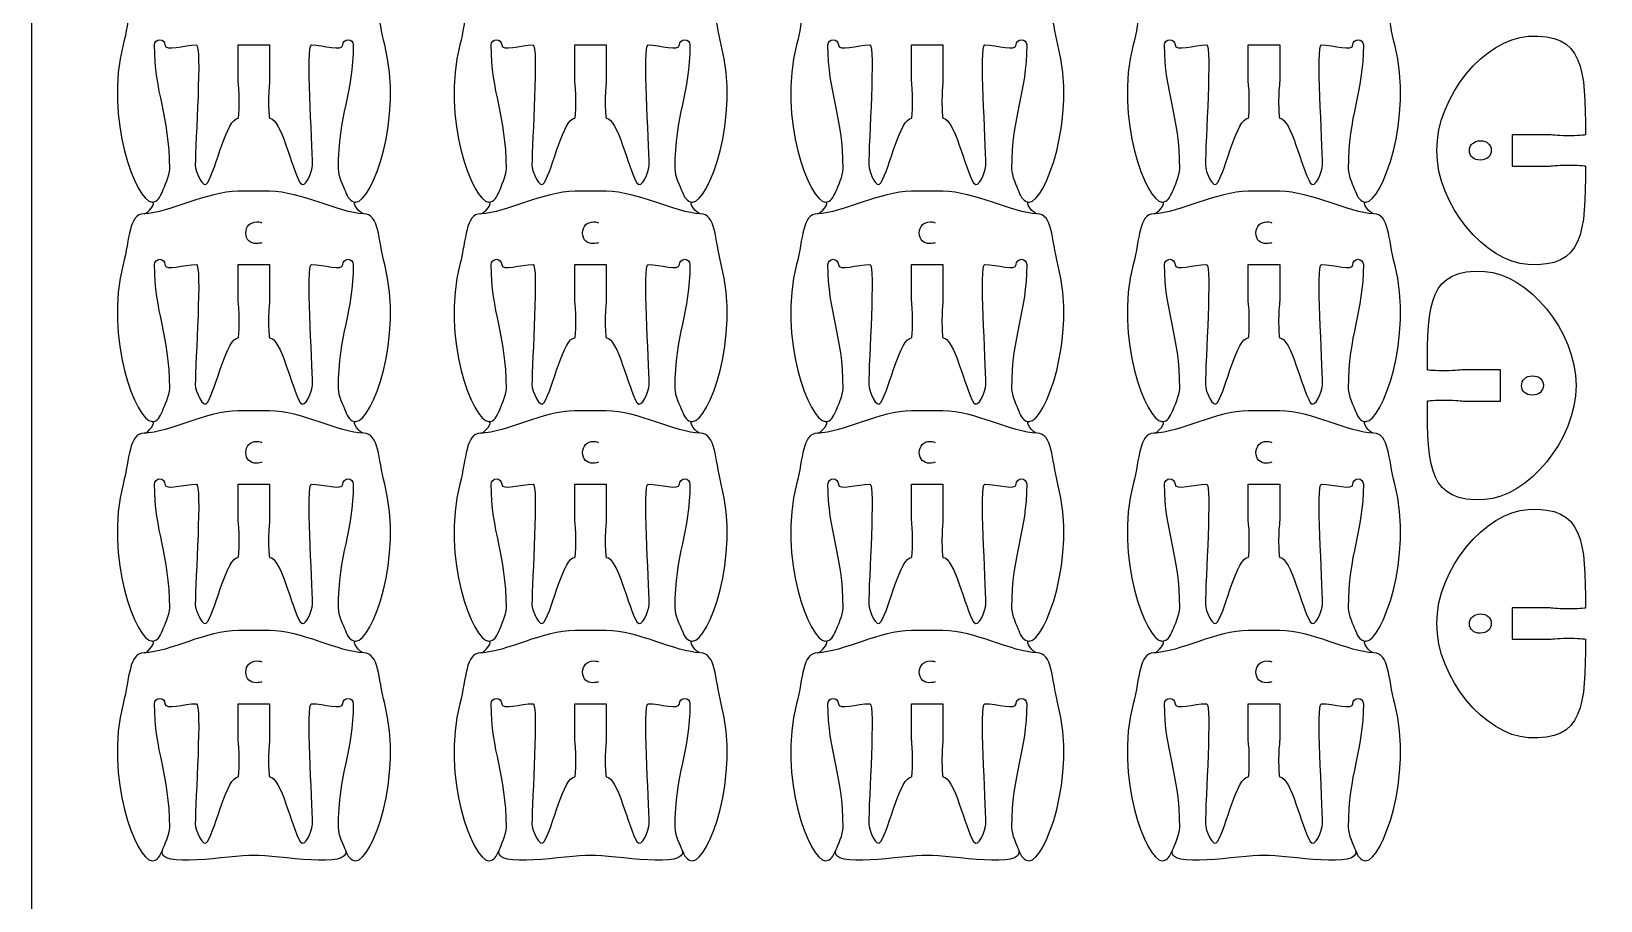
# Model space of a CAD drawing. Extents: x 0 to 300, y 0 to 300.
# Drawn here: x 0 to 150, y 118.5 to 201.6 of the extents above; entities that cross this region are included whole.
import ezdxf

# ---------------------------------------------------------------- set-up
doc = ezdxf.new("R2010")
doc.units = 0
doc.header["$MEASUREMENT"] = 0
doc.layers.add('DEFAULT', color=7, linetype='CONTINUOUS')

msp = doc.modelspace()

# ---------------------------------------------------------------- linework, layer by layer
at = {"layer": 'DEFAULT', "color": 1}
for points, knots in [([(295, 0.1), (198.33, 0.1), (101.67, 0.1), (5, 0.1), (2.25, 0.1), (0, 2.35), (0, 5.1), (0, 101.77), (0, 198.43), (0, 295.1), (0, 297.85), (2.25, 300.1), (5, 300.1), (101.67, 300.1), (198.33, 300.1), (295, 300.1), (297.75, 300.1), (300, 297.85), (300, 295.1), (300, 198.43), (300, 101.77), (300, 5.1), (300, 2.35), (297.75, 0.1), (295, 0.1)], [0, 0, 0, 0, 822.047, 822.047, 822.047, 823.047, 823.047, 823.047, 1645.094, 1645.094, 1645.094, 1646.094, 1646.094, 1646.094, 2468.141, 2468.141, 2468.141, 2469.141, 2469.141, 2469.141, 3291.188, 3291.188, 3291.188, 3292.188, 3292.188, 3292.188, 3292.188]), ([(19.77, 193.33), (18.69, 193.33), (17.67, 188.51), (16.84, 187.15), (16.41, 186.44), (15.67, 188.26), (15.67, 188.84), (15.67, 191.05), (16.32, 200.33), (15.77, 200.33), (14.62, 200.33), (12.77, 199.69), (12.77, 200.33), (12.77, 200.6), (12.55, 200.83), (12.27, 200.83), (12, 200.83), (11.77, 200.6), (11.77, 200.33), (11.77, 195.72), (13.22, 193.68), (13.22, 188.49), (13.22, 187.83), (12.72, 186.82), (12.52, 186.32), (12.3, 185.76), (12.08, 185.32), (11.53, 185.32), (10, 185.32), (6.96, 193.37), (8.77, 200.33), (9.42, 202.82), (9.29, 205.14), (10.77, 205.19), (13.22, 205.26), (16.73, 207.33), (19.77, 207.33), (20.77, 207.33), (21.77, 207.33), (22.77, 207.33), (25.81, 207.33), (29.33, 205.26), (31.77, 205.19), (33.25, 205.14), (33.12, 202.82), (33.77, 200.33), (35.59, 193.37), (32.54, 185.32), (31.02, 185.32), (30.47, 185.32), (30.24, 185.76), (30.02, 186.32), (29.82, 186.82), (29.32, 187.83), (29.32, 188.49), (29.32, 193.68), (30.77, 195.72), (30.77, 200.33), (30.77, 200.6), (30.55, 200.83), (30.27, 200.83), (30, 200.83), (29.77, 200.6), (29.77, 200.33), (29.77, 199.69), (27.92, 200.33), (26.77, 200.33), (26.22, 200.33), (26.87, 191.05), (26.87, 188.84), (26.87, 188.26), (26.13, 186.44), (25.7, 187.15), (24.88, 188.51), (23.86, 193.33), (22.77, 193.33), (22.72, 193.33), (22.67, 194.11), (22.67, 195.08), (22.67, 196.04), (22.77, 196.65), (22.77, 196.83), (22.77, 197.99), (22.77, 199.16), (22.77, 200.33), (21.77, 200.33), (20.77, 200.33), (19.77, 200.33), (19.77, 199.16), (19.77, 197.99), (19.77, 196.83), (19.77, 196.65), (19.87, 196.04), (19.87, 195.08), (19.87, 194.11), (19.83, 193.33), (19.77, 193.33)], [1, 1, 1, 1, 2, 2, 2, 3, 3, 3, 4, 4, 4, 5, 5, 5, 6, 6, 6, 7, 7, 7, 8, 8, 8, 9, 9, 9, 10, 10, 10, 11, 11, 11, 12, 12, 12, 13, 13, 13, 21.5, 21.5, 21.5, 22.5, 22.5, 22.5, 23.5, 23.5, 23.5, 24.5, 24.5, 24.5, 25.5, 25.5, 25.5, 26.5, 26.5, 26.5, 27.5, 27.5, 27.5, 28.5, 28.5, 28.5, 29.5, 29.5, 29.5, 30.5, 30.5, 30.5, 31.5, 31.5, 31.5, 32.5, 32.5, 32.5, 33.5, 33.5, 33.5, 34.5, 34.5, 34.5, 35.5, 35.5, 35.5, 45.42, 45.42, 45.42, 53.92, 53.92, 53.92, 63.84, 63.84, 63.84, 64.84, 64.84, 64.84, 65.84, 65.84, 65.84, 65.84]), ([(51.95, 193.33), (50.87, 193.33), (49.85, 188.51), (49.03, 187.15), (48.59, 186.44), (47.85, 188.26), (47.85, 188.84), (47.85, 191.05), (48.5, 200.33), (47.95, 200.33), (46.8, 200.33), (44.96, 199.69), (44.96, 200.33), (44.96, 200.6), (44.73, 200.83), (44.45, 200.83), (44.18, 200.83), (43.95, 200.6), (43.95, 200.33), (43.95, 195.72), (45.4, 193.68), (45.4, 188.49), (45.4, 187.83), (44.91, 186.82), (44.71, 186.32), (44.48, 185.76), (44.26, 185.32), (43.71, 185.32), (42.19, 185.32), (39.14, 193.37), (40.96, 200.33), (41.6, 202.82), (41.47, 205.14), (42.95, 205.19), (45.4, 205.26), (48.91, 207.33), (51.95, 207.33), (52.95, 207.33), (53.95, 207.33), (54.95, 207.33), (57.99, 207.33), (61.51, 205.26), (63.96, 205.19), (65.43, 205.14), (65.3, 202.82), (65.95, 200.33), (67.77, 193.37), (64.72, 185.32), (63.2, 185.32), (62.65, 185.32), (62.43, 185.76), (62.2, 186.32), (62, 186.82), (61.5, 187.83), (61.5, 188.49), (61.5, 193.68), (62.95, 195.72), (62.95, 200.33), (62.95, 200.6), (62.73, 200.83), (62.45, 200.83), (62.18, 200.83), (61.95, 200.6), (61.95, 200.33), (61.95, 199.69), (60.1, 200.33), (58.95, 200.33), (58.4, 200.33), (59.05, 191.05), (59.05, 188.84), (59.05, 188.26), (58.32, 186.44), (57.88, 187.15), (57.06, 188.51), (56.04, 193.33), (54.95, 193.33), (54.9, 193.33), (54.85, 194.11), (54.85, 195.08), (54.85, 196.04), (54.95, 196.65), (54.95, 196.83), (54.95, 197.99), (54.95, 199.16), (54.95, 200.33), (53.95, 200.33), (52.95, 200.33), (51.95, 200.33), (51.95, 199.16), (51.95, 197.99), (51.95, 196.83), (51.95, 196.65), (52.05, 196.04), (52.05, 195.08), (52.05, 194.11), (52.01, 193.33), (51.95, 193.33)], [1, 1, 1, 1, 2, 2, 2, 3, 3, 3, 4, 4, 4, 5, 5, 5, 6, 6, 6, 7, 7, 7, 8, 8, 8, 9, 9, 9, 10, 10, 10, 11, 11, 11, 12, 12, 12, 13, 13, 13, 21.5, 21.5, 21.5, 22.5, 22.5, 22.5, 23.5, 23.5, 23.5, 24.5, 24.5, 24.5, 25.5, 25.5, 25.5, 26.5, 26.5, 26.5, 27.5, 27.5, 27.5, 28.5, 28.5, 28.5, 29.5, 29.5, 29.5, 30.5, 30.5, 30.5, 31.5, 31.5, 31.5, 32.5, 32.5, 32.5, 33.5, 33.5, 33.5, 34.5, 34.5, 34.5, 35.5, 35.5, 35.5, 45.42, 45.42, 45.42, 53.92, 53.92, 53.92, 63.84, 63.84, 63.84, 64.84, 64.84, 64.84, 65.84, 65.84, 65.84, 65.84]), ([(84.14, 193.33), (83.05, 193.33), (82.03, 188.51), (81.21, 187.15), (80.77, 186.44), (80.04, 188.26), (80.04, 188.84), (80.04, 191.05), (80.69, 200.33), (80.14, 200.33), (78.99, 200.33), (77.14, 199.69), (77.14, 200.33), (77.14, 200.6), (76.91, 200.83), (76.64, 200.83), (76.36, 200.83), (76.14, 200.6), (76.14, 200.33), (76.14, 195.72), (77.59, 193.68), (77.59, 188.49), (77.59, 187.83), (77.09, 186.82), (76.89, 186.32), (76.66, 185.76), (76.44, 185.32), (75.89, 185.32), (74.37, 185.32), (71.32, 193.37), (73.14, 200.33), (73.79, 202.82), (73.66, 205.14), (75.13, 205.19), (77.58, 205.26), (81.1, 207.33), (84.14, 207.33), (85.14, 207.33), (86.14, 207.33), (87.13, 207.33), (90.18, 207.33), (93.69, 205.26), (96.14, 205.19), (97.62, 205.14), (97.49, 202.82), (98.13, 200.33), (99.95, 193.37), (96.9, 185.32), (95.38, 185.32), (94.83, 185.32), (94.61, 185.76), (94.38, 186.32), (94.18, 186.82), (93.69, 187.83), (93.69, 188.49), (93.69, 193.68), (95.14, 195.72), (95.14, 200.33), (95.14, 200.6), (94.91, 200.83), (94.63, 200.83), (94.36, 200.83), (94.13, 200.6), (94.13, 200.33), (94.13, 199.69), (92.29, 200.33), (91.14, 200.33), (90.58, 200.33), (91.24, 191.05), (91.24, 188.84), (91.24, 188.26), (90.5, 186.44), (90.06, 187.15), (89.24, 188.51), (88.22, 193.33), (87.13, 193.33), (87.08, 193.33), (87.04, 194.11), (87.04, 195.08), (87.04, 196.04), (87.13, 196.65), (87.13, 196.83), (87.13, 197.99), (87.13, 199.16), (87.13, 200.33), (86.14, 200.33), (85.14, 200.33), (84.14, 200.33), (84.14, 199.16), (84.14, 197.99), (84.14, 196.83), (84.14, 196.65), (84.23, 196.04), (84.23, 195.08), (84.23, 194.11), (84.19, 193.33), (84.14, 193.33)], [1, 1, 1, 1, 2, 2, 2, 3, 3, 3, 4, 4, 4, 5, 5, 5, 6, 6, 6, 7, 7, 7, 8, 8, 8, 9, 9, 9, 10, 10, 10, 11, 11, 11, 12, 12, 12, 13, 13, 13, 21.5, 21.5, 21.5, 22.5, 22.5, 22.5, 23.5, 23.5, 23.5, 24.5, 24.5, 24.5, 25.5, 25.5, 25.5, 26.5, 26.5, 26.5, 27.5, 27.5, 27.5, 28.5, 28.5, 28.5, 29.5, 29.5, 29.5, 30.5, 30.5, 30.5, 31.5, 31.5, 31.5, 32.5, 32.5, 32.5, 33.5, 33.5, 33.5, 34.5, 34.5, 34.5, 35.5, 35.5, 35.5, 45.42, 45.42, 45.42, 53.92, 53.92, 53.92, 63.84, 63.84, 63.84, 64.84, 64.84, 64.84, 65.84, 65.84, 65.84, 65.84]), ([(116.32, 193.33), (115.23, 193.33), (114.21, 188.51), (113.39, 187.15), (112.95, 186.44), (112.22, 188.26), (112.22, 188.84), (112.22, 191.05), (112.87, 200.33), (112.32, 200.33), (111.17, 200.33), (109.32, 199.69), (109.32, 200.33), (109.32, 200.6), (109.09, 200.83), (108.82, 200.83), (108.54, 200.83), (108.32, 200.6), (108.32, 200.33), (108.32, 195.72), (109.77, 193.68), (109.77, 188.49), (109.77, 187.83), (109.27, 186.82), (109.07, 186.32), (108.84, 185.76), (108.62, 185.32), (108.07, 185.32), (106.55, 185.32), (103.5, 193.37), (105.32, 200.33), (105.97, 202.82), (105.84, 205.14), (107.31, 205.19), (109.76, 205.26), (113.28, 207.33), (116.32, 207.33), (117.32, 207.33), (118.32, 207.33), (119.32, 207.33), (122.36, 207.33), (125.87, 205.26), (128.32, 205.19), (129.8, 205.14), (129.67, 202.82), (130.32, 200.33), (132.13, 193.37), (129.08, 185.32), (127.56, 185.32), (127.01, 185.32), (126.79, 185.76), (126.57, 186.32), (126.36, 186.82), (125.87, 187.83), (125.87, 188.49), (125.87, 193.68), (127.32, 195.72), (127.32, 200.33), (127.32, 200.6), (127.09, 200.83), (126.82, 200.83), (126.54, 200.83), (126.32, 200.6), (126.32, 200.33), (126.32, 199.69), (124.47, 200.33), (123.32, 200.33), (122.77, 200.33), (123.42, 191.05), (123.42, 188.84), (123.42, 188.26), (122.68, 186.44), (122.25, 187.15), (121.42, 188.51), (120.4, 193.33), (119.32, 193.33), (119.26, 193.33), (119.22, 194.11), (119.22, 195.08), (119.22, 196.04), (119.32, 196.65), (119.32, 196.83), (119.32, 197.99), (119.32, 199.16), (119.32, 200.33), (118.32, 200.33), (117.32, 200.33), (116.32, 200.33), (116.32, 199.16), (116.32, 197.99), (116.32, 196.83), (116.32, 196.65), (116.42, 196.04), (116.42, 195.08), (116.42, 194.11), (116.37, 193.33), (116.32, 193.33)], [1, 1, 1, 1, 2, 2, 2, 3, 3, 3, 4, 4, 4, 5, 5, 5, 6, 6, 6, 7, 7, 7, 8, 8, 8, 9, 9, 9, 10, 10, 10, 11, 11, 11, 12, 12, 12, 13, 13, 13, 21.5, 21.5, 21.5, 22.5, 22.5, 22.5, 23.5, 23.5, 23.5, 24.5, 24.5, 24.5, 25.5, 25.5, 25.5, 26.5, 26.5, 26.5, 27.5, 27.5, 27.5, 28.5, 28.5, 28.5, 29.5, 29.5, 29.5, 30.5, 30.5, 30.5, 31.5, 31.5, 31.5, 32.5, 32.5, 32.5, 33.5, 33.5, 33.5, 34.5, 34.5, 34.5, 35.5, 35.5, 35.5, 45.42, 45.42, 45.42, 53.92, 53.92, 53.92, 63.84, 63.84, 63.84, 64.84, 64.84, 64.84, 65.84, 65.84, 65.84, 65.84]), ([(148.55, 191.75), (148.55, 198.11), (148.39, 201.47), (143.06, 201.16), (139, 200.92), (134.34, 195.52), (134.34, 190.25), (134.34, 184.98), (139, 179.58), (143.06, 179.34), (148.39, 179.04), (148.55, 182.39), (148.55, 188.75), (148.55, 188.81), (147.76, 188.85), (146.8, 188.85), (145.83, 188.85), (145.22, 188.75), (145.05, 188.75), (144.17, 188.75), (141.55, 188.75), (141.55, 188.75), (141.55, 189.75), (141.55, 190.75), (141.55, 191.75), (141.55, 191.75), (144.17, 191.75), (145.05, 191.75), (145.22, 191.75), (145.83, 191.65), (146.8, 191.65), (147.76, 191.65), (148.55, 191.7), (148.55, 191.75)], [1, 1, 1, 1, 2, 2, 2, 3, 3, 3, 4, 4, 4, 5, 5, 5, 6, 6, 6, 7, 7, 7, 8, 8, 8, 16.5, 16.5, 16.5, 17.5, 17.5, 17.5, 18.5, 18.5, 18.5, 19.5, 19.5, 19.5, 19.5]), ([(19.77, 172.34), (18.69, 172.34), (17.67, 167.52), (16.84, 166.16), (16.41, 165.45), (15.67, 167.27), (15.67, 167.85), (15.67, 170.06), (16.32, 179.34), (15.77, 179.34), (14.62, 179.34), (12.77, 178.7), (12.77, 179.34), (12.77, 179.61), (12.55, 179.84), (12.27, 179.84), (12, 179.84), (11.77, 179.61), (11.77, 179.34), (11.77, 174.73), (13.22, 172.69), (13.22, 167.5), (13.22, 166.84), (12.72, 165.83), (12.52, 165.33), (12.3, 164.78), (12.08, 164.33), (11.53, 164.33), (10, 164.33), (6.96, 172.38), (8.77, 179.34), (9.42, 181.83), (9.29, 184.15), (10.77, 184.2), (13.22, 184.27), (16.73, 186.34), (19.77, 186.34), (20.77, 186.34), (21.77, 186.34), (22.77, 186.34), (25.81, 186.34), (29.33, 184.27), (31.77, 184.2), (33.25, 184.15), (33.12, 181.83), (33.77, 179.34), (35.59, 172.38), (32.54, 164.33), (31.02, 164.33), (30.47, 164.33), (30.24, 164.78), (30.02, 165.33), (29.82, 165.83), (29.32, 166.84), (29.32, 167.5), (29.32, 172.69), (30.77, 174.73), (30.77, 179.34), (30.77, 179.61), (30.55, 179.84), (30.27, 179.84), (30, 179.84), (29.77, 179.61), (29.77, 179.34), (29.77, 178.7), (27.92, 179.34), (26.77, 179.34), (26.22, 179.34), (26.87, 170.06), (26.87, 167.85), (26.87, 167.27), (26.13, 165.45), (25.7, 166.16), (24.88, 167.52), (23.86, 172.34), (22.77, 172.34), (22.72, 172.34), (22.67, 173.12), (22.67, 174.09), (22.67, 175.06), (22.77, 175.66), (22.77, 175.84), (22.77, 177), (22.77, 178.17), (22.77, 179.34), (21.77, 179.34), (20.77, 179.34), (19.77, 179.34), (19.77, 178.17), (19.77, 177), (19.77, 175.84), (19.77, 175.66), (19.87, 175.06), (19.87, 174.09), (19.87, 173.12), (19.83, 172.34), (19.77, 172.34)], [1, 1, 1, 1, 2, 2, 2, 3, 3, 3, 4, 4, 4, 5, 5, 5, 6, 6, 6, 7, 7, 7, 8, 8, 8, 9, 9, 9, 10, 10, 10, 11, 11, 11, 12, 12, 12, 13, 13, 13, 21.5, 21.5, 21.5, 22.5, 22.5, 22.5, 23.5, 23.5, 23.5, 24.5, 24.5, 24.5, 25.5, 25.5, 25.5, 26.5, 26.5, 26.5, 27.5, 27.5, 27.5, 28.5, 28.5, 28.5, 29.5, 29.5, 29.5, 30.5, 30.5, 30.5, 31.5, 31.5, 31.5, 32.5, 32.5, 32.5, 33.5, 33.5, 33.5, 34.5, 34.5, 34.5, 35.5, 35.5, 35.5, 45.42, 45.42, 45.42, 53.92, 53.92, 53.92, 63.84, 63.84, 63.84, 64.84, 64.84, 64.84, 65.84, 65.84, 65.84, 65.84]), ([(51.95, 172.34), (50.87, 172.34), (49.85, 167.52), (49.03, 166.16), (48.59, 165.45), (47.85, 167.27), (47.85, 167.85), (47.85, 170.06), (48.5, 179.34), (47.95, 179.34), (46.8, 179.34), (44.96, 178.7), (44.96, 179.34), (44.96, 179.61), (44.73, 179.84), (44.45, 179.84), (44.18, 179.84), (43.95, 179.61), (43.95, 179.34), (43.95, 174.73), (45.4, 172.69), (45.4, 167.5), (45.4, 166.84), (44.91, 165.83), (44.71, 165.33), (44.48, 164.78), (44.26, 164.33), (43.71, 164.33), (42.19, 164.33), (39.14, 172.38), (40.96, 179.34), (41.6, 181.83), (41.47, 184.15), (42.95, 184.2), (45.4, 184.27), (48.91, 186.34), (51.95, 186.34), (52.95, 186.34), (53.95, 186.34), (54.95, 186.34), (57.99, 186.34), (61.51, 184.27), (63.96, 184.2), (65.43, 184.15), (65.3, 181.83), (65.95, 179.34), (67.77, 172.38), (64.72, 164.33), (63.2, 164.33), (62.65, 164.33), (62.43, 164.78), (62.2, 165.33), (62, 165.83), (61.5, 166.84), (61.5, 167.5), (61.5, 172.69), (62.95, 174.73), (62.95, 179.34), (62.95, 179.61), (62.73, 179.84), (62.45, 179.84), (62.18, 179.84), (61.95, 179.61), (61.95, 179.34), (61.95, 178.7), (60.1, 179.34), (58.95, 179.34), (58.4, 179.34), (59.05, 170.06), (59.05, 167.85), (59.05, 167.27), (58.32, 165.45), (57.88, 166.16), (57.06, 167.52), (56.04, 172.34), (54.95, 172.34), (54.9, 172.34), (54.85, 173.12), (54.85, 174.09), (54.85, 175.06), (54.95, 175.66), (54.95, 175.84), (54.95, 177), (54.95, 178.17), (54.95, 179.34), (53.95, 179.34), (52.95, 179.34), (51.95, 179.34), (51.95, 178.17), (51.95, 177), (51.95, 175.84), (51.95, 175.66), (52.05, 175.06), (52.05, 174.09), (52.05, 173.12), (52.01, 172.34), (51.95, 172.34)], [1, 1, 1, 1, 2, 2, 2, 3, 3, 3, 4, 4, 4, 5, 5, 5, 6, 6, 6, 7, 7, 7, 8, 8, 8, 9, 9, 9, 10, 10, 10, 11, 11, 11, 12, 12, 12, 13, 13, 13, 21.5, 21.5, 21.5, 22.5, 22.5, 22.5, 23.5, 23.5, 23.5, 24.5, 24.5, 24.5, 25.5, 25.5, 25.5, 26.5, 26.5, 26.5, 27.5, 27.5, 27.5, 28.5, 28.5, 28.5, 29.5, 29.5, 29.5, 30.5, 30.5, 30.5, 31.5, 31.5, 31.5, 32.5, 32.5, 32.5, 33.5, 33.5, 33.5, 34.5, 34.5, 34.5, 35.5, 35.5, 35.5, 45.42, 45.42, 45.42, 53.92, 53.92, 53.92, 63.84, 63.84, 63.84, 64.84, 64.84, 64.84, 65.84, 65.84, 65.84, 65.84]), ([(84.14, 172.34), (83.05, 172.34), (82.03, 167.52), (81.21, 166.16), (80.77, 165.45), (80.04, 167.27), (80.04, 167.85), (80.04, 170.06), (80.69, 179.34), (80.14, 179.34), (78.99, 179.34), (77.14, 178.7), (77.14, 179.34), (77.14, 179.61), (76.91, 179.84), (76.64, 179.84), (76.36, 179.84), (76.14, 179.61), (76.14, 179.34), (76.14, 174.73), (77.59, 172.69), (77.59, 167.5), (77.59, 166.84), (77.09, 165.83), (76.89, 165.33), (76.66, 164.78), (76.44, 164.33), (75.89, 164.33), (74.37, 164.33), (71.32, 172.38), (73.14, 179.34), (73.79, 181.83), (73.66, 184.15), (75.13, 184.2), (77.58, 184.27), (81.1, 186.34), (84.14, 186.34), (85.14, 186.34), (86.14, 186.34), (87.13, 186.34), (90.18, 186.34), (93.69, 184.27), (96.14, 184.2), (97.62, 184.15), (97.49, 181.83), (98.13, 179.34), (99.95, 172.38), (96.9, 164.33), (95.38, 164.33), (94.83, 164.33), (94.61, 164.78), (94.38, 165.33), (94.18, 165.83), (93.69, 166.84), (93.69, 167.5), (93.69, 172.69), (95.14, 174.73), (95.14, 179.34), (95.14, 179.61), (94.91, 179.84), (94.63, 179.84), (94.36, 179.84), (94.13, 179.61), (94.13, 179.34), (94.13, 178.7), (92.29, 179.34), (91.14, 179.34), (90.58, 179.34), (91.24, 170.06), (91.24, 167.85), (91.24, 167.27), (90.5, 165.45), (90.06, 166.16), (89.24, 167.52), (88.22, 172.34), (87.13, 172.34), (87.08, 172.34), (87.04, 173.12), (87.04, 174.09), (87.04, 175.06), (87.13, 175.66), (87.13, 175.84), (87.13, 177), (87.13, 178.17), (87.13, 179.34), (86.14, 179.34), (85.14, 179.34), (84.14, 179.34), (84.14, 178.17), (84.14, 177), (84.14, 175.84), (84.14, 175.66), (84.23, 175.06), (84.23, 174.09), (84.23, 173.12), (84.19, 172.34), (84.14, 172.34)], [1, 1, 1, 1, 2, 2, 2, 3, 3, 3, 4, 4, 4, 5, 5, 5, 6, 6, 6, 7, 7, 7, 8, 8, 8, 9, 9, 9, 10, 10, 10, 11, 11, 11, 12, 12, 12, 13, 13, 13, 21.5, 21.5, 21.5, 22.5, 22.5, 22.5, 23.5, 23.5, 23.5, 24.5, 24.5, 24.5, 25.5, 25.5, 25.5, 26.5, 26.5, 26.5, 27.5, 27.5, 27.5, 28.5, 28.5, 28.5, 29.5, 29.5, 29.5, 30.5, 30.5, 30.5, 31.5, 31.5, 31.5, 32.5, 32.5, 32.5, 33.5, 33.5, 33.5, 34.5, 34.5, 34.5, 35.5, 35.5, 35.5, 45.42, 45.42, 45.42, 53.92, 53.92, 53.92, 63.84, 63.84, 63.84, 64.84, 64.84, 64.84, 65.84, 65.84, 65.84, 65.84]), ([(116.32, 172.34), (115.23, 172.34), (114.21, 167.52), (113.39, 166.16), (112.95, 165.45), (112.22, 167.27), (112.22, 167.85), (112.22, 170.06), (112.87, 179.34), (112.32, 179.34), (111.17, 179.34), (109.32, 178.7), (109.32, 179.34), (109.32, 179.61), (109.09, 179.84), (108.82, 179.84), (108.54, 179.84), (108.32, 179.61), (108.32, 179.34), (108.32, 174.73), (109.77, 172.69), (109.77, 167.5), (109.77, 166.84), (109.27, 165.83), (109.07, 165.33), (108.84, 164.78), (108.62, 164.33), (108.07, 164.33), (106.55, 164.33), (103.5, 172.38), (105.32, 179.34), (105.97, 181.83), (105.84, 184.15), (107.31, 184.2), (109.76, 184.27), (113.28, 186.34), (116.32, 186.34), (117.32, 186.34), (118.32, 186.34), (119.32, 186.34), (122.36, 186.34), (125.87, 184.27), (128.32, 184.2), (129.8, 184.15), (129.67, 181.83), (130.32, 179.34), (132.13, 172.38), (129.08, 164.33), (127.56, 164.33), (127.01, 164.33), (126.79, 164.78), (126.57, 165.33), (126.36, 165.83), (125.87, 166.84), (125.87, 167.5), (125.87, 172.69), (127.32, 174.73), (127.32, 179.34), (127.32, 179.61), (127.09, 179.84), (126.82, 179.84), (126.54, 179.84), (126.32, 179.61), (126.32, 179.34), (126.32, 178.7), (124.47, 179.34), (123.32, 179.34), (122.77, 179.34), (123.42, 170.06), (123.42, 167.85), (123.42, 167.27), (122.68, 165.45), (122.25, 166.16), (121.42, 167.52), (120.4, 172.34), (119.32, 172.34), (119.26, 172.34), (119.22, 173.12), (119.22, 174.09), (119.22, 175.06), (119.32, 175.66), (119.32, 175.84), (119.32, 177), (119.32, 178.17), (119.32, 179.34), (118.32, 179.34), (117.32, 179.34), (116.32, 179.34), (116.32, 178.17), (116.32, 177), (116.32, 175.84), (116.32, 175.66), (116.42, 175.06), (116.42, 174.09), (116.42, 173.12), (116.37, 172.34), (116.32, 172.34)], [1, 1, 1, 1, 2, 2, 2, 3, 3, 3, 4, 4, 4, 5, 5, 5, 6, 6, 6, 7, 7, 7, 8, 8, 8, 9, 9, 9, 10, 10, 10, 11, 11, 11, 12, 12, 12, 13, 13, 13, 21.5, 21.5, 21.5, 22.5, 22.5, 22.5, 23.5, 23.5, 23.5, 24.5, 24.5, 24.5, 25.5, 25.5, 25.5, 26.5, 26.5, 26.5, 27.5, 27.5, 27.5, 28.5, 28.5, 28.5, 29.5, 29.5, 29.5, 30.5, 30.5, 30.5, 31.5, 31.5, 31.5, 32.5, 32.5, 32.5, 33.5, 33.5, 33.5, 34.5, 34.5, 34.5, 35.5, 35.5, 35.5, 45.42, 45.42, 45.42, 53.92, 53.92, 53.92, 63.84, 63.84, 63.84, 64.84, 64.84, 64.84, 65.84, 65.84, 65.84, 65.84]), ([(133.44, 166.28), (133.44, 159.92), (133.59, 156.56), (138.93, 156.87), (142.99, 157.11), (147.65, 162.51), (147.65, 167.78), (147.65, 173.05), (142.99, 178.45), (138.93, 178.69), (133.59, 178.99), (133.44, 175.64), (133.44, 169.28), (133.44, 169.22), (134.23, 169.18), (135.19, 169.18), (136.16, 169.18), (136.77, 169.28), (136.94, 169.28), (137.82, 169.28), (140.44, 169.28), (140.44, 169.28), (140.44, 168.28), (140.44, 167.28), (140.44, 166.28), (140.44, 166.28), (137.82, 166.28), (136.94, 166.28), (136.77, 166.28), (136.16, 166.38), (135.19, 166.38), (134.23, 166.38), (133.44, 166.33), (133.44, 166.28)], [1, 1, 1, 1, 2, 2, 2, 3, 3, 3, 4, 4, 4, 5, 5, 5, 6, 6, 6, 7, 7, 7, 8, 8, 8, 16.5, 16.5, 16.5, 17.5, 17.5, 17.5, 18.5, 18.5, 18.5, 19.5, 19.5, 19.5, 19.5]), ([(19.77, 151.35), (18.69, 151.35), (17.67, 146.53), (16.84, 145.17), (16.41, 144.46), (15.67, 146.29), (15.67, 146.86), (15.67, 149.07), (16.32, 158.35), (15.77, 158.35), (14.62, 158.35), (12.77, 157.71), (12.77, 158.35), (12.77, 158.62), (12.55, 158.85), (12.27, 158.85), (12, 158.85), (11.77, 158.62), (11.77, 158.35), (11.77, 153.74), (13.22, 151.7), (13.22, 146.51), (13.22, 145.85), (12.72, 144.84), (12.52, 144.34), (12.3, 143.79), (12.08, 143.34), (11.53, 143.34), (10, 143.34), (6.96, 151.39), (8.77, 158.35), (9.42, 160.84), (9.29, 163.16), (10.77, 163.21), (13.22, 163.28), (16.73, 165.35), (19.77, 165.35), (20.77, 165.35), (21.77, 165.35), (22.77, 165.35), (25.81, 165.35), (29.33, 163.28), (31.77, 163.21), (33.25, 163.16), (33.12, 160.84), (33.77, 158.35), (35.59, 151.39), (32.54, 143.34), (31.02, 143.34), (30.47, 143.34), (30.24, 143.79), (30.02, 144.34), (29.82, 144.84), (29.32, 145.85), (29.32, 146.51), (29.32, 151.7), (30.77, 153.74), (30.77, 158.35), (30.77, 158.62), (30.55, 158.85), (30.27, 158.85), (30, 158.85), (29.77, 158.62), (29.77, 158.35), (29.77, 157.71), (27.92, 158.35), (26.77, 158.35), (26.22, 158.35), (26.87, 149.07), (26.87, 146.86), (26.87, 146.29), (26.13, 144.46), (25.7, 145.17), (24.88, 146.53), (23.86, 151.35), (22.77, 151.35), (22.72, 151.35), (22.67, 152.13), (22.67, 153.1), (22.67, 154.07), (22.77, 154.67), (22.77, 154.85), (22.77, 156.02), (22.77, 157.18), (22.77, 158.35), (21.77, 158.35), (20.77, 158.35), (19.77, 158.35), (19.77, 157.18), (19.77, 156.02), (19.77, 154.85), (19.77, 154.67), (19.87, 154.07), (19.87, 153.1), (19.87, 152.13), (19.83, 151.35), (19.77, 151.35)], [1, 1, 1, 1, 2, 2, 2, 3, 3, 3, 4, 4, 4, 5, 5, 5, 6, 6, 6, 7, 7, 7, 8, 8, 8, 9, 9, 9, 10, 10, 10, 11, 11, 11, 12, 12, 12, 13, 13, 13, 21.5, 21.5, 21.5, 22.5, 22.5, 22.5, 23.5, 23.5, 23.5, 24.5, 24.5, 24.5, 25.5, 25.5, 25.5, 26.5, 26.5, 26.5, 27.5, 27.5, 27.5, 28.5, 28.5, 28.5, 29.5, 29.5, 29.5, 30.5, 30.5, 30.5, 31.5, 31.5, 31.5, 32.5, 32.5, 32.5, 33.5, 33.5, 33.5, 34.5, 34.5, 34.5, 35.5, 35.5, 35.5, 45.42, 45.42, 45.42, 53.92, 53.92, 53.92, 63.84, 63.84, 63.84, 64.84, 64.84, 64.84, 65.84, 65.84, 65.84, 65.84]), ([(51.95, 151.35), (50.87, 151.35), (49.85, 146.53), (49.03, 145.17), (48.59, 144.46), (47.85, 146.29), (47.85, 146.86), (47.85, 149.07), (48.5, 158.35), (47.95, 158.35), (46.8, 158.35), (44.96, 157.71), (44.96, 158.35), (44.96, 158.62), (44.73, 158.85), (44.45, 158.85), (44.18, 158.85), (43.95, 158.62), (43.95, 158.35), (43.95, 153.74), (45.4, 151.7), (45.4, 146.51), (45.4, 145.85), (44.91, 144.84), (44.71, 144.34), (44.48, 143.79), (44.26, 143.34), (43.71, 143.34), (42.19, 143.34), (39.14, 151.39), (40.96, 158.35), (41.6, 160.84), (41.47, 163.16), (42.95, 163.21), (45.4, 163.28), (48.91, 165.35), (51.95, 165.35), (52.95, 165.35), (53.95, 165.35), (54.95, 165.35), (57.99, 165.35), (61.51, 163.28), (63.96, 163.21), (65.43, 163.16), (65.3, 160.84), (65.95, 158.35), (67.77, 151.39), (64.72, 143.34), (63.2, 143.34), (62.65, 143.34), (62.43, 143.79), (62.2, 144.34), (62, 144.84), (61.5, 145.85), (61.5, 146.51), (61.5, 151.7), (62.95, 153.74), (62.95, 158.35), (62.95, 158.62), (62.73, 158.85), (62.45, 158.85), (62.18, 158.85), (61.95, 158.62), (61.95, 158.35), (61.95, 157.71), (60.1, 158.35), (58.95, 158.35), (58.4, 158.35), (59.05, 149.07), (59.05, 146.86), (59.05, 146.29), (58.32, 144.46), (57.88, 145.17), (57.06, 146.53), (56.04, 151.35), (54.95, 151.35), (54.9, 151.35), (54.85, 152.13), (54.85, 153.1), (54.85, 154.07), (54.95, 154.67), (54.95, 154.85), (54.95, 156.02), (54.95, 157.18), (54.95, 158.35), (53.95, 158.35), (52.95, 158.35), (51.95, 158.35), (51.95, 157.18), (51.95, 156.02), (51.95, 154.85), (51.95, 154.67), (52.05, 154.07), (52.05, 153.1), (52.05, 152.13), (52.01, 151.35), (51.95, 151.35)], [1, 1, 1, 1, 2, 2, 2, 3, 3, 3, 4, 4, 4, 5, 5, 5, 6, 6, 6, 7, 7, 7, 8, 8, 8, 9, 9, 9, 10, 10, 10, 11, 11, 11, 12, 12, 12, 13, 13, 13, 21.5, 21.5, 21.5, 22.5, 22.5, 22.5, 23.5, 23.5, 23.5, 24.5, 24.5, 24.5, 25.5, 25.5, 25.5, 26.5, 26.5, 26.5, 27.5, 27.5, 27.5, 28.5, 28.5, 28.5, 29.5, 29.5, 29.5, 30.5, 30.5, 30.5, 31.5, 31.5, 31.5, 32.5, 32.5, 32.5, 33.5, 33.5, 33.5, 34.5, 34.5, 34.5, 35.5, 35.5, 35.5, 45.42, 45.42, 45.42, 53.92, 53.92, 53.92, 63.84, 63.84, 63.84, 64.84, 64.84, 64.84, 65.84, 65.84, 65.84, 65.84]), ([(84.14, 151.35), (83.05, 151.35), (82.03, 146.53), (81.21, 145.17), (80.77, 144.46), (80.04, 146.29), (80.04, 146.86), (80.04, 149.07), (80.69, 158.35), (80.14, 158.35), (78.99, 158.35), (77.14, 157.71), (77.14, 158.35), (77.14, 158.62), (76.91, 158.85), (76.64, 158.85), (76.36, 158.85), (76.14, 158.62), (76.14, 158.35), (76.14, 153.74), (77.59, 151.7), (77.59, 146.51), (77.59, 145.85), (77.09, 144.84), (76.89, 144.34), (76.66, 143.79), (76.44, 143.34), (75.89, 143.34), (74.37, 143.34), (71.32, 151.39), (73.14, 158.35), (73.79, 160.84), (73.66, 163.16), (75.13, 163.21), (77.58, 163.28), (81.1, 165.35), (84.14, 165.35), (85.14, 165.35), (86.14, 165.35), (87.13, 165.35), (90.18, 165.35), (93.69, 163.28), (96.14, 163.21), (97.62, 163.16), (97.49, 160.84), (98.13, 158.35), (99.95, 151.39), (96.9, 143.34), (95.38, 143.34), (94.83, 143.34), (94.61, 143.79), (94.38, 144.34), (94.18, 144.84), (93.69, 145.85), (93.69, 146.51), (93.69, 151.7), (95.14, 153.74), (95.14, 158.35), (95.14, 158.62), (94.91, 158.85), (94.63, 158.85), (94.36, 158.85), (94.13, 158.62), (94.13, 158.35), (94.13, 157.71), (92.29, 158.35), (91.14, 158.35), (90.58, 158.35), (91.24, 149.07), (91.24, 146.86), (91.24, 146.29), (90.5, 144.46), (90.06, 145.17), (89.24, 146.53), (88.22, 151.35), (87.13, 151.35), (87.08, 151.35), (87.04, 152.13), (87.04, 153.1), (87.04, 154.07), (87.13, 154.67), (87.13, 154.85), (87.13, 156.02), (87.13, 157.18), (87.13, 158.35), (86.14, 158.35), (85.14, 158.35), (84.14, 158.35), (84.14, 157.18), (84.14, 156.02), (84.14, 154.85), (84.14, 154.67), (84.23, 154.07), (84.23, 153.1), (84.23, 152.13), (84.19, 151.35), (84.14, 151.35)], [1, 1, 1, 1, 2, 2, 2, 3, 3, 3, 4, 4, 4, 5, 5, 5, 6, 6, 6, 7, 7, 7, 8, 8, 8, 9, 9, 9, 10, 10, 10, 11, 11, 11, 12, 12, 12, 13, 13, 13, 21.5, 21.5, 21.5, 22.5, 22.5, 22.5, 23.5, 23.5, 23.5, 24.5, 24.5, 24.5, 25.5, 25.5, 25.5, 26.5, 26.5, 26.5, 27.5, 27.5, 27.5, 28.5, 28.5, 28.5, 29.5, 29.5, 29.5, 30.5, 30.5, 30.5, 31.5, 31.5, 31.5, 32.5, 32.5, 32.5, 33.5, 33.5, 33.5, 34.5, 34.5, 34.5, 35.5, 35.5, 35.5, 45.42, 45.42, 45.42, 53.92, 53.92, 53.92, 63.84, 63.84, 63.84, 64.84, 64.84, 64.84, 65.84, 65.84, 65.84, 65.84]), ([(116.32, 151.35), (115.23, 151.35), (114.21, 146.53), (113.39, 145.17), (112.95, 144.46), (112.22, 146.29), (112.22, 146.86), (112.22, 149.07), (112.87, 158.35), (112.32, 158.35), (111.17, 158.35), (109.32, 157.71), (109.32, 158.35), (109.32, 158.62), (109.09, 158.85), (108.82, 158.85), (108.54, 158.85), (108.32, 158.62), (108.32, 158.35), (108.32, 153.74), (109.77, 151.7), (109.77, 146.51), (109.77, 145.85), (109.27, 144.84), (109.07, 144.34), (108.84, 143.79), (108.62, 143.34), (108.07, 143.34), (106.55, 143.34), (103.5, 151.39), (105.32, 158.35), (105.97, 160.84), (105.84, 163.16), (107.31, 163.21), (109.76, 163.28), (113.28, 165.35), (116.32, 165.35), (117.32, 165.35), (118.32, 165.35), (119.32, 165.35), (122.36, 165.35), (125.87, 163.28), (128.32, 163.21), (129.8, 163.16), (129.67, 160.84), (130.32, 158.35), (132.13, 151.39), (129.08, 143.34), (127.56, 143.34), (127.01, 143.34), (126.79, 143.79), (126.57, 144.34), (126.36, 144.84), (125.87, 145.85), (125.87, 146.51), (125.87, 151.7), (127.32, 153.74), (127.32, 158.35), (127.32, 158.62), (127.09, 158.85), (126.82, 158.85), (126.54, 158.85), (126.32, 158.62), (126.32, 158.35), (126.32, 157.71), (124.47, 158.35), (123.32, 158.35), (122.77, 158.35), (123.42, 149.07), (123.42, 146.86), (123.42, 146.29), (122.68, 144.46), (122.25, 145.17), (121.42, 146.53), (120.4, 151.35), (119.32, 151.35), (119.26, 151.35), (119.22, 152.13), (119.22, 153.1), (119.22, 154.07), (119.32, 154.67), (119.32, 154.85), (119.32, 156.02), (119.32, 157.18), (119.32, 158.35), (118.32, 158.35), (117.32, 158.35), (116.32, 158.35), (116.32, 157.18), (116.32, 156.02), (116.32, 154.85), (116.32, 154.67), (116.42, 154.07), (116.42, 153.1), (116.42, 152.13), (116.37, 151.35), (116.32, 151.35)], [1, 1, 1, 1, 2, 2, 2, 3, 3, 3, 4, 4, 4, 5, 5, 5, 6, 6, 6, 7, 7, 7, 8, 8, 8, 9, 9, 9, 10, 10, 10, 11, 11, 11, 12, 12, 12, 13, 13, 13, 21.5, 21.5, 21.5, 22.5, 22.5, 22.5, 23.5, 23.5, 23.5, 24.5, 24.5, 24.5, 25.5, 25.5, 25.5, 26.5, 26.5, 26.5, 27.5, 27.5, 27.5, 28.5, 28.5, 28.5, 29.5, 29.5, 29.5, 30.5, 30.5, 30.5, 31.5, 31.5, 31.5, 32.5, 32.5, 32.5, 33.5, 33.5, 33.5, 34.5, 34.5, 34.5, 35.5, 35.5, 35.5, 45.42, 45.42, 45.42, 53.92, 53.92, 53.92, 63.84, 63.84, 63.84, 64.84, 64.84, 64.84, 65.84, 65.84, 65.84, 65.84]), ([(148.55, 146.52), (148.55, 152.88), (148.39, 156.23), (143.06, 155.93), (139, 155.69), (134.34, 150.28), (134.34, 145.02), (134.34, 139.75), (139, 134.34), (143.06, 134.11), (148.39, 133.8), (148.55, 137.15), (148.55, 143.52), (148.55, 143.57), (147.76, 143.62), (146.8, 143.62), (145.83, 143.62), (145.22, 143.52), (145.05, 143.52), (144.17, 143.52), (141.55, 143.52), (141.55, 143.52), (141.55, 144.52), (141.55, 145.52), (141.55, 146.52), (141.55, 146.52), (144.17, 146.52), (145.05, 146.52), (145.22, 146.52), (145.83, 146.42), (146.8, 146.42), (147.76, 146.42), (148.55, 146.46), (148.55, 146.52)], [1, 1, 1, 1, 2, 2, 2, 3, 3, 3, 4, 4, 4, 5, 5, 5, 6, 6, 6, 7, 7, 7, 8, 8, 8, 16.5, 16.5, 16.5, 17.5, 17.5, 17.5, 18.5, 18.5, 18.5, 19.5, 19.5, 19.5, 19.5]), ([(19.77, 130.36), (18.69, 130.36), (17.67, 125.54), (16.84, 124.18), (16.41, 123.47), (15.67, 125.3), (15.67, 125.87), (15.67, 128.08), (16.32, 137.36), (15.77, 137.36), (14.62, 137.36), (12.77, 136.72), (12.77, 137.36), (12.77, 137.63), (12.55, 137.86), (12.27, 137.86), (12, 137.86), (11.77, 137.63), (11.77, 137.36), (11.77, 132.75), (13.22, 130.71), (13.22, 125.52), (13.22, 124.86), (12.72, 123.85), (12.52, 123.35), (12.3, 122.8), (12.08, 122.35), (11.53, 122.35), (10, 122.35), (6.96, 130.4), (8.77, 137.36), (9.42, 139.85), (9.29, 142.17), (10.77, 142.22), (13.22, 142.29), (16.73, 144.36), (19.77, 144.36), (20.77, 144.36), (21.77, 144.36), (22.77, 144.36), (25.81, 144.36), (29.33, 142.29), (31.77, 142.22), (33.25, 142.17), (33.12, 139.85), (33.77, 137.36), (35.59, 130.4), (32.54, 122.35), (31.02, 122.35), (30.47, 122.35), (30.24, 122.8), (30.02, 123.35), (29.82, 123.85), (29.32, 124.86), (29.32, 125.52), (29.32, 130.71), (30.77, 132.75), (30.77, 137.36), (30.77, 137.63), (30.55, 137.86), (30.27, 137.86), (30, 137.86), (29.77, 137.63), (29.77, 137.36), (29.77, 136.72), (27.92, 137.36), (26.77, 137.36), (26.22, 137.36), (26.87, 128.08), (26.87, 125.87), (26.87, 125.3), (26.13, 123.47), (25.7, 124.18), (24.88, 125.54), (23.86, 130.36), (22.77, 130.36), (22.72, 130.36), (22.67, 131.14), (22.67, 132.11), (22.67, 133.08), (22.77, 133.68), (22.77, 133.86), (22.77, 135.03), (22.77, 136.19), (22.77, 137.36), (21.77, 137.36), (20.77, 137.36), (19.77, 137.36), (19.77, 136.19), (19.77, 135.03), (19.77, 133.86), (19.77, 133.68), (19.87, 133.08), (19.87, 132.11), (19.87, 131.14), (19.83, 130.36), (19.77, 130.36)], [1, 1, 1, 1, 2, 2, 2, 3, 3, 3, 4, 4, 4, 5, 5, 5, 6, 6, 6, 7, 7, 7, 8, 8, 8, 9, 9, 9, 10, 10, 10, 11, 11, 11, 12, 12, 12, 13, 13, 13, 21.5, 21.5, 21.5, 22.5, 22.5, 22.5, 23.5, 23.5, 23.5, 24.5, 24.5, 24.5, 25.5, 25.5, 25.5, 26.5, 26.5, 26.5, 27.5, 27.5, 27.5, 28.5, 28.5, 28.5, 29.5, 29.5, 29.5, 30.5, 30.5, 30.5, 31.5, 31.5, 31.5, 32.5, 32.5, 32.5, 33.5, 33.5, 33.5, 34.5, 34.5, 34.5, 35.5, 35.5, 35.5, 45.42, 45.42, 45.42, 53.92, 53.92, 53.92, 63.84, 63.84, 63.84, 64.84, 64.84, 64.84, 65.84, 65.84, 65.84, 65.84]), ([(51.95, 130.36), (50.87, 130.36), (49.85, 125.54), (49.03, 124.18), (48.59, 123.47), (47.85, 125.3), (47.85, 125.87), (47.85, 128.08), (48.5, 137.36), (47.95, 137.36), (46.8, 137.36), (44.96, 136.72), (44.96, 137.36), (44.96, 137.63), (44.73, 137.86), (44.45, 137.86), (44.18, 137.86), (43.95, 137.63), (43.95, 137.36), (43.95, 132.75), (45.4, 130.71), (45.4, 125.52), (45.4, 124.86), (44.91, 123.85), (44.71, 123.35), (44.48, 122.8), (44.26, 122.35), (43.71, 122.35), (42.19, 122.35), (39.14, 130.4), (40.96, 137.36), (41.6, 139.85), (41.47, 142.17), (42.95, 142.22), (45.4, 142.29), (48.91, 144.36), (51.95, 144.36), (52.95, 144.36), (53.95, 144.36), (54.95, 144.36), (57.99, 144.36), (61.51, 142.29), (63.96, 142.22), (65.43, 142.17), (65.3, 139.85), (65.95, 137.36), (67.77, 130.4), (64.72, 122.35), (63.2, 122.35), (62.65, 122.35), (62.43, 122.8), (62.2, 123.35), (62, 123.85), (61.5, 124.86), (61.5, 125.52), (61.5, 130.71), (62.95, 132.75), (62.95, 137.36), (62.95, 137.63), (62.73, 137.86), (62.45, 137.86), (62.18, 137.86), (61.95, 137.63), (61.95, 137.36), (61.95, 136.72), (60.1, 137.36), (58.95, 137.36), (58.4, 137.36), (59.05, 128.08), (59.05, 125.87), (59.05, 125.3), (58.32, 123.47), (57.88, 124.18), (57.06, 125.54), (56.04, 130.36), (54.95, 130.36), (54.9, 130.36), (54.85, 131.14), (54.85, 132.11), (54.85, 133.08), (54.95, 133.68), (54.95, 133.86), (54.95, 135.03), (54.95, 136.19), (54.95, 137.36), (53.95, 137.36), (52.95, 137.36), (51.95, 137.36), (51.95, 136.19), (51.95, 135.03), (51.95, 133.86), (51.95, 133.68), (52.05, 133.08), (52.05, 132.11), (52.05, 131.14), (52.01, 130.36), (51.95, 130.36)], [1, 1, 1, 1, 2, 2, 2, 3, 3, 3, 4, 4, 4, 5, 5, 5, 6, 6, 6, 7, 7, 7, 8, 8, 8, 9, 9, 9, 10, 10, 10, 11, 11, 11, 12, 12, 12, 13, 13, 13, 21.5, 21.5, 21.5, 22.5, 22.5, 22.5, 23.5, 23.5, 23.5, 24.5, 24.5, 24.5, 25.5, 25.5, 25.5, 26.5, 26.5, 26.5, 27.5, 27.5, 27.5, 28.5, 28.5, 28.5, 29.5, 29.5, 29.5, 30.5, 30.5, 30.5, 31.5, 31.5, 31.5, 32.5, 32.5, 32.5, 33.5, 33.5, 33.5, 34.5, 34.5, 34.5, 35.5, 35.5, 35.5, 45.42, 45.42, 45.42, 53.92, 53.92, 53.92, 63.84, 63.84, 63.84, 64.84, 64.84, 64.84, 65.84, 65.84, 65.84, 65.84]), ([(84.14, 130.36), (83.05, 130.36), (82.03, 125.54), (81.21, 124.18), (80.77, 123.47), (80.04, 125.3), (80.04, 125.87), (80.04, 128.08), (80.69, 137.36), (80.14, 137.36), (78.99, 137.36), (77.14, 136.72), (77.14, 137.36), (77.14, 137.63), (76.91, 137.86), (76.64, 137.86), (76.36, 137.86), (76.14, 137.63), (76.14, 137.36), (76.14, 132.75), (77.59, 130.71), (77.59, 125.52), (77.59, 124.86), (77.09, 123.85), (76.89, 123.35), (76.66, 122.8), (76.44, 122.35), (75.89, 122.35), (74.37, 122.35), (71.32, 130.4), (73.14, 137.36), (73.79, 139.85), (73.66, 142.17), (75.13, 142.22), (77.58, 142.29), (81.1, 144.36), (84.14, 144.36), (85.14, 144.36), (86.14, 144.36), (87.13, 144.36), (90.18, 144.36), (93.69, 142.29), (96.14, 142.22), (97.62, 142.17), (97.49, 139.85), (98.13, 137.36), (99.95, 130.4), (96.9, 122.35), (95.38, 122.35), (94.83, 122.35), (94.61, 122.8), (94.38, 123.35), (94.18, 123.85), (93.69, 124.86), (93.69, 125.52), (93.69, 130.71), (95.14, 132.75), (95.14, 137.36), (95.14, 137.63), (94.91, 137.86), (94.63, 137.86), (94.36, 137.86), (94.13, 137.63), (94.13, 137.36), (94.13, 136.72), (92.29, 137.36), (91.14, 137.36), (90.58, 137.36), (91.24, 128.08), (91.24, 125.87), (91.24, 125.3), (90.5, 123.47), (90.06, 124.18), (89.24, 125.54), (88.22, 130.36), (87.13, 130.36), (87.08, 130.36), (87.04, 131.14), (87.04, 132.11), (87.04, 133.08), (87.13, 133.68), (87.13, 133.86), (87.13, 135.03), (87.13, 136.19), (87.13, 137.36), (86.14, 137.36), (85.14, 137.36), (84.14, 137.36), (84.14, 136.19), (84.14, 135.03), (84.14, 133.86), (84.14, 133.68), (84.23, 133.08), (84.23, 132.11), (84.23, 131.14), (84.19, 130.36), (84.14, 130.36)], [1, 1, 1, 1, 2, 2, 2, 3, 3, 3, 4, 4, 4, 5, 5, 5, 6, 6, 6, 7, 7, 7, 8, 8, 8, 9, 9, 9, 10, 10, 10, 11, 11, 11, 12, 12, 12, 13, 13, 13, 21.5, 21.5, 21.5, 22.5, 22.5, 22.5, 23.5, 23.5, 23.5, 24.5, 24.5, 24.5, 25.5, 25.5, 25.5, 26.5, 26.5, 26.5, 27.5, 27.5, 27.5, 28.5, 28.5, 28.5, 29.5, 29.5, 29.5, 30.5, 30.5, 30.5, 31.5, 31.5, 31.5, 32.5, 32.5, 32.5, 33.5, 33.5, 33.5, 34.5, 34.5, 34.5, 35.5, 35.5, 35.5, 45.42, 45.42, 45.42, 53.92, 53.92, 53.92, 63.84, 63.84, 63.84, 64.84, 64.84, 64.84, 65.84, 65.84, 65.84, 65.84]), ([(116.32, 130.36), (115.23, 130.36), (114.21, 125.54), (113.39, 124.18), (112.95, 123.47), (112.22, 125.3), (112.22, 125.87), (112.22, 128.08), (112.87, 137.36), (112.32, 137.36), (111.17, 137.36), (109.32, 136.72), (109.32, 137.36), (109.32, 137.63), (109.09, 137.86), (108.82, 137.86), (108.54, 137.86), (108.32, 137.63), (108.32, 137.36), (108.32, 132.75), (109.77, 130.71), (109.77, 125.52), (109.77, 124.86), (109.27, 123.85), (109.07, 123.35), (108.84, 122.8), (108.62, 122.35), (108.07, 122.35), (106.55, 122.35), (103.5, 130.4), (105.32, 137.36), (105.97, 139.85), (105.84, 142.17), (107.31, 142.22), (109.76, 142.29), (113.28, 144.36), (116.32, 144.36), (117.32, 144.36), (118.32, 144.36), (119.32, 144.36), (122.36, 144.36), (125.87, 142.29), (128.32, 142.22), (129.8, 142.17), (129.67, 139.85), (130.32, 137.36), (132.13, 130.4), (129.08, 122.35), (127.56, 122.35), (127.01, 122.35), (126.79, 122.8), (126.57, 123.35), (126.36, 123.85), (125.87, 124.86), (125.87, 125.52), (125.87, 130.71), (127.32, 132.75), (127.32, 137.36), (127.32, 137.63), (127.09, 137.86), (126.82, 137.86), (126.54, 137.86), (126.32, 137.63), (126.32, 137.36), (126.32, 136.72), (124.47, 137.36), (123.32, 137.36), (122.77, 137.36), (123.42, 128.08), (123.42, 125.87), (123.42, 125.3), (122.68, 123.47), (122.25, 124.18), (121.42, 125.54), (120.4, 130.36), (119.32, 130.36), (119.26, 130.36), (119.22, 131.14), (119.22, 132.11), (119.22, 133.08), (119.32, 133.68), (119.32, 133.86), (119.32, 135.03), (119.32, 136.19), (119.32, 137.36), (118.32, 137.36), (117.32, 137.36), (116.32, 137.36), (116.32, 136.19), (116.32, 135.03), (116.32, 133.86), (116.32, 133.68), (116.42, 133.08), (116.42, 132.11), (116.42, 131.14), (116.37, 130.36), (116.32, 130.36)], [1, 1, 1, 1, 2, 2, 2, 3, 3, 3, 4, 4, 4, 5, 5, 5, 6, 6, 6, 7, 7, 7, 8, 8, 8, 9, 9, 9, 10, 10, 10, 11, 11, 11, 12, 12, 12, 13, 13, 13, 21.5, 21.5, 21.5, 22.5, 22.5, 22.5, 23.5, 23.5, 23.5, 24.5, 24.5, 24.5, 25.5, 25.5, 25.5, 26.5, 26.5, 26.5, 27.5, 27.5, 27.5, 28.5, 28.5, 28.5, 29.5, 29.5, 29.5, 30.5, 30.5, 30.5, 31.5, 31.5, 31.5, 32.5, 32.5, 32.5, 33.5, 33.5, 33.5, 34.5, 34.5, 34.5, 35.5, 35.5, 35.5, 45.42, 45.42, 45.42, 53.92, 53.92, 53.92, 63.84, 63.84, 63.84, 64.84, 64.84, 64.84, 65.84, 65.84, 65.84, 65.84]), ([(30.02, 123.35), (30.6, 121.53), (23.58, 122.86), (21.27, 122.86), (18.96, 122.86), (11.95, 121.53), (12.52, 123.35)], [0, 0, 0, 0, 1, 1, 1, 2, 2, 2, 2]), ([(62.2, 123.35), (62.78, 121.53), (55.76, 122.86), (53.45, 122.86), (51.15, 122.86), (44.13, 121.53), (44.71, 123.35)], [0, 0, 0, 0, 1, 1, 1, 2, 2, 2, 2]), ([(94.38, 123.35), (94.96, 121.53), (87.94, 122.86), (85.64, 122.86), (83.33, 122.86), (76.31, 121.53), (76.89, 123.35)], [0, 0, 0, 0, 1, 1, 1, 2, 2, 2, 2]), ([(126.57, 123.35), (127.14, 121.53), (120.13, 122.86), (117.82, 122.86), (115.51, 122.86), (108.49, 121.53), (109.07, 123.35)], [0, 0, 0, 0, 1, 1, 1, 2, 2, 2, 2])]:
    msp.add_open_spline(points, degree=3, knots=knots, dxfattribs=at)
at = {"layer": 'DEFAULT', "color": 250}
for points in [[(138.48, 189.33), (139.18, 189.33), (139.55, 189.75), (139.55, 190.27), (139.55, 190.8), (139.13, 191.17), (138.52, 191.17), (137.88, 191.17), (137.46, 190.78), (137.46, 190.24), (137.46, 189.68), (137.88, 189.33), (138.48, 189.33)], [(22.04, 181.43), (21.94, 181.39), (21.75, 181.34), (21.5, 181.34), (20.93, 181.34), (20.5, 181.7), (20.5, 182.36), (20.5, 182.99), (20.93, 183.42), (21.56, 183.42), (21.81, 183.42), (21.97, 183.37), (22.04, 183.33)], [(54.22, 181.43), (54.12, 181.39), (53.93, 181.34), (53.68, 181.34), (53.11, 181.34), (52.69, 181.7), (52.69, 182.36), (52.69, 182.99), (53.11, 183.42), (53.74, 183.42), (53.99, 183.42), (54.15, 183.37), (54.22, 183.33)], [(86.4, 181.43), (86.3, 181.39), (86.11, 181.34), (85.87, 181.34), (85.3, 181.34), (84.87, 181.7), (84.87, 182.36), (84.87, 182.99), (85.3, 183.42), (85.92, 183.42), (86.17, 183.42), (86.33, 183.37), (86.4, 183.33)], [(118.58, 181.43), (118.48, 181.39), (118.29, 181.34), (118.05, 181.34), (117.48, 181.34), (117.05, 181.7), (117.05, 182.36), (117.05, 182.99), (117.48, 183.42), (118.1, 183.42), (118.36, 183.42), (118.51, 183.37), (118.58, 183.33)], [(143.5, 168.7), (142.81, 168.7), (142.44, 168.28), (142.44, 167.76), (142.44, 167.23), (142.85, 166.86), (143.47, 166.86), (144.11, 166.86), (144.53, 167.25), (144.53, 167.79), (144.53, 168.35), (144.1, 168.7), (143.5, 168.7)], [(22.04, 160.44), (21.94, 160.4), (21.75, 160.35), (21.5, 160.35), (20.93, 160.35), (20.5, 160.71), (20.5, 161.37), (20.5, 162), (20.93, 162.43), (21.56, 162.43), (21.81, 162.43), (21.97, 162.38), (22.04, 162.34)], [(54.22, 160.44), (54.12, 160.4), (53.93, 160.35), (53.68, 160.35), (53.11, 160.35), (52.69, 160.71), (52.69, 161.37), (52.69, 162), (53.11, 162.43), (53.74, 162.43), (53.99, 162.43), (54.15, 162.38), (54.22, 162.34)], [(86.4, 160.44), (86.3, 160.4), (86.11, 160.35), (85.87, 160.35), (85.3, 160.35), (84.87, 160.71), (84.87, 161.37), (84.87, 162), (85.3, 162.43), (85.92, 162.43), (86.17, 162.43), (86.33, 162.38), (86.4, 162.34)], [(118.58, 160.44), (118.48, 160.4), (118.29, 160.35), (118.05, 160.35), (117.48, 160.35), (117.05, 160.71), (117.05, 161.37), (117.05, 162), (117.48, 162.43), (118.1, 162.43), (118.36, 162.43), (118.51, 162.38), (118.58, 162.34)], [(138.48, 144.1), (139.18, 144.1), (139.55, 144.52), (139.55, 145.03), (139.55, 145.57), (139.13, 145.94), (138.52, 145.94), (137.88, 145.94), (137.46, 145.54), (137.46, 145), (137.46, 144.45), (137.88, 144.1), (138.48, 144.1)], [(22.04, 139.45), (21.94, 139.41), (21.75, 139.36), (21.5, 139.36), (20.93, 139.36), (20.5, 139.72), (20.5, 140.38), (20.5, 141.01), (20.93, 141.44), (21.56, 141.44), (21.81, 141.44), (21.97, 141.39), (22.04, 141.35)], [(54.22, 139.45), (54.12, 139.41), (53.93, 139.36), (53.68, 139.36), (53.11, 139.36), (52.69, 139.72), (52.69, 140.38), (52.69, 141.01), (53.11, 141.44), (53.74, 141.44), (53.99, 141.44), (54.15, 141.39), (54.22, 141.35)], [(86.4, 139.45), (86.3, 139.41), (86.11, 139.36), (85.87, 139.36), (85.3, 139.36), (84.87, 139.72), (84.87, 140.38), (84.87, 141.01), (85.3, 141.44), (85.92, 141.44), (86.17, 141.44), (86.33, 141.39), (86.4, 141.35)], [(118.58, 139.45), (118.48, 139.41), (118.29, 139.36), (118.05, 139.36), (117.48, 139.36), (117.05, 139.72), (117.05, 140.38), (117.05, 141.01), (117.48, 141.44), (118.1, 141.44), (118.36, 141.44), (118.51, 141.39), (118.58, 141.35)]]:
    msp.add_open_spline(points, degree=3, knots=[0, 0, 0, 0, 1, 1, 1, 2, 2, 2, 3, 3, 3, 4, 4, 4, 4], dxfattribs=at)
at = {"layer": 'DEFAULT', "color": 1}
for points in [[(10.77, 184.2), (11.14, 184.2), (12.03, 185.32), (11.53, 185.32)], [(31.77, 184.2), (31.4, 184.2), (30.51, 185.32), (31.02, 185.32)], [(42.95, 184.2), (43.32, 184.2), (44.21, 185.32), (43.71, 185.32)], [(63.96, 184.2), (63.59, 184.2), (62.69, 185.32), (63.2, 185.32)], [(75.13, 184.2), (75.5, 184.2), (76.4, 185.32), (75.89, 185.32)], [(96.14, 184.2), (95.77, 184.2), (94.88, 185.32), (95.38, 185.32)], [(107.31, 184.2), (107.68, 184.2), (108.58, 185.32), (108.07, 185.32)], [(128.32, 184.2), (127.95, 184.2), (127.06, 185.32), (127.56, 185.32)], [(10.77, 163.21), (11.14, 163.21), (12.03, 164.33), (11.53, 164.33)], [(31.77, 163.21), (31.4, 163.21), (30.51, 164.33), (31.02, 164.33)], [(42.95, 163.21), (43.32, 163.21), (44.21, 164.33), (43.71, 164.33)], [(63.96, 163.21), (63.59, 163.21), (62.69, 164.33), (63.2, 164.33)], [(75.13, 163.21), (75.5, 163.21), (76.4, 164.33), (75.89, 164.33)], [(96.14, 163.21), (95.77, 163.21), (94.88, 164.33), (95.38, 164.33)], [(107.31, 163.21), (107.68, 163.21), (108.58, 164.33), (108.07, 164.33)], [(128.32, 163.21), (127.95, 163.21), (127.06, 164.33), (127.56, 164.33)], [(10.77, 142.22), (11.14, 142.22), (12.03, 143.34), (11.53, 143.34)], [(31.77, 142.22), (31.4, 142.22), (30.51, 143.34), (31.02, 143.34)], [(42.95, 142.22), (43.32, 142.22), (44.21, 143.34), (43.71, 143.34)], [(63.96, 142.22), (63.59, 142.22), (62.69, 143.34), (63.2, 143.34)], [(75.13, 142.22), (75.5, 142.22), (76.4, 143.34), (75.89, 143.34)], [(96.14, 142.22), (95.77, 142.22), (94.88, 143.34), (95.38, 143.34)], [(107.31, 142.22), (107.68, 142.22), (108.58, 143.34), (108.07, 143.34)], [(128.32, 142.22), (127.95, 142.22), (127.06, 143.34), (127.56, 143.34)]]:
    msp.add_open_spline(points, degree=3, dxfattribs=at)

doc.saveas('drawing.dxf')
